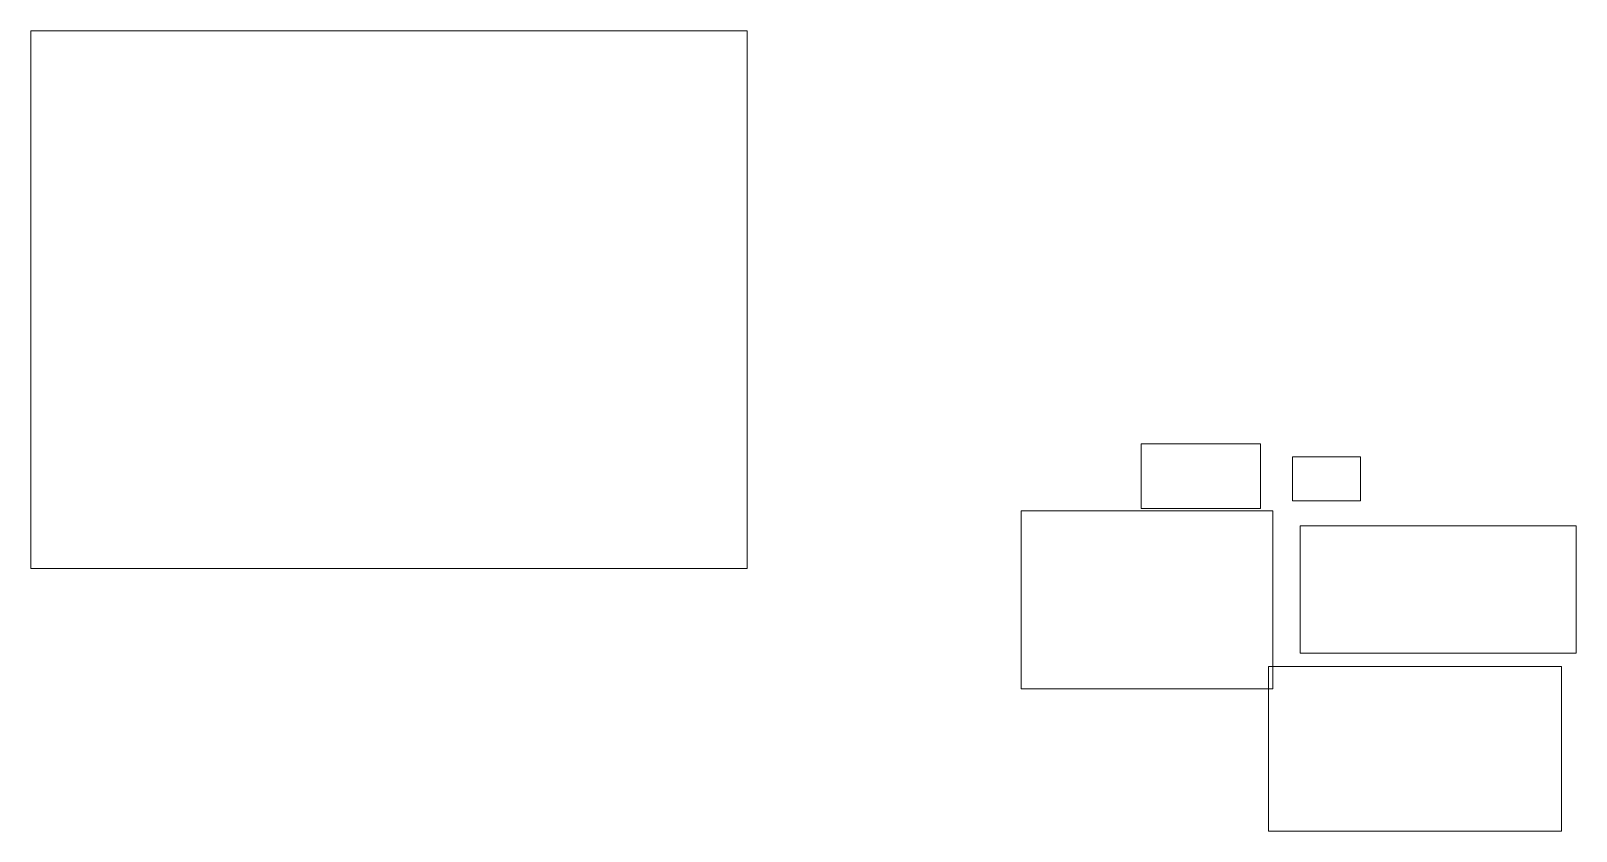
# Model space of a CAD drawing. Header units: inches. Extents: x -7427 to 42674, y -36022 to 16764.
# Drawn here: x -7427 to 28928, y -2046 to 16764 of the extents above; entities that cross this region are included whole.
import ezdxf

# ---------------------------------------------------------------- set-up
doc = ezdxf.new("R2010")
doc.units = ezdxf.units.IN
doc.header["$MEASUREMENT"] = 0
doc.layers.add('G-ANNO-REFR', color=1, linetype='Continuous', lineweight=9)
picture_1 = doc.add_image_def('image1.png', size_in_pixel=(2048, 1536))
picture_2 = doc.add_image_def('image2.jpeg', size_in_pixel=(2056, 949))
picture_3 = doc.add_image_def('image3.png', size_in_pixel=(991, 1403))
picture_4 = doc.add_image_def('image4.jpg', size_in_pixel=(600, 324))
picture_5 = doc.add_image_def('image5.jpg', size_in_pixel=(540, 349))
picture_6 = doc.add_image_def('image6.jpg', size_in_pixel=(690, 387))

msp = doc.modelspace()

# ---------------------------------------------------------------- pictures from other files: only their frames are drawn
at = {"layer": 'G-ANNO-REFR'}
image = msp.add_image(picture_1, insert=(-7427.4, 4126.5), size_in_units=(16850.5, 12637.9), dxfattribs=at)
image.dxf.flags = 7
image = msp.add_image(picture_4, insert=(18692.3, 5540.1), size_in_units=(2812.5, 1518.7), dxfattribs=at)
image.dxf.flags = 7
image = msp.add_image(picture_5, insert=(22253, 5717), size_in_units=(1600, 1034.1), dxfattribs=at)
image.dxf.flags = 7
image = msp.add_image(picture_3, insert=(21789.3, 1298.9), size_in_units=(4182.1, 5920.8), rotation=90, dxfattribs=at)
image.dxf.flags = 7
image = msp.add_image(picture_2, insert=(22435.7, 2133.8), size_in_units=(6492.6, 2996.8), dxfattribs=at)
image.dxf.flags = 7
image = msp.add_image(picture_6, insert=(21688.4, -2045.7), size_in_units=(6900, 3870), dxfattribs=at)
image.dxf.flags = 7

doc.saveas('drawing.dxf')
